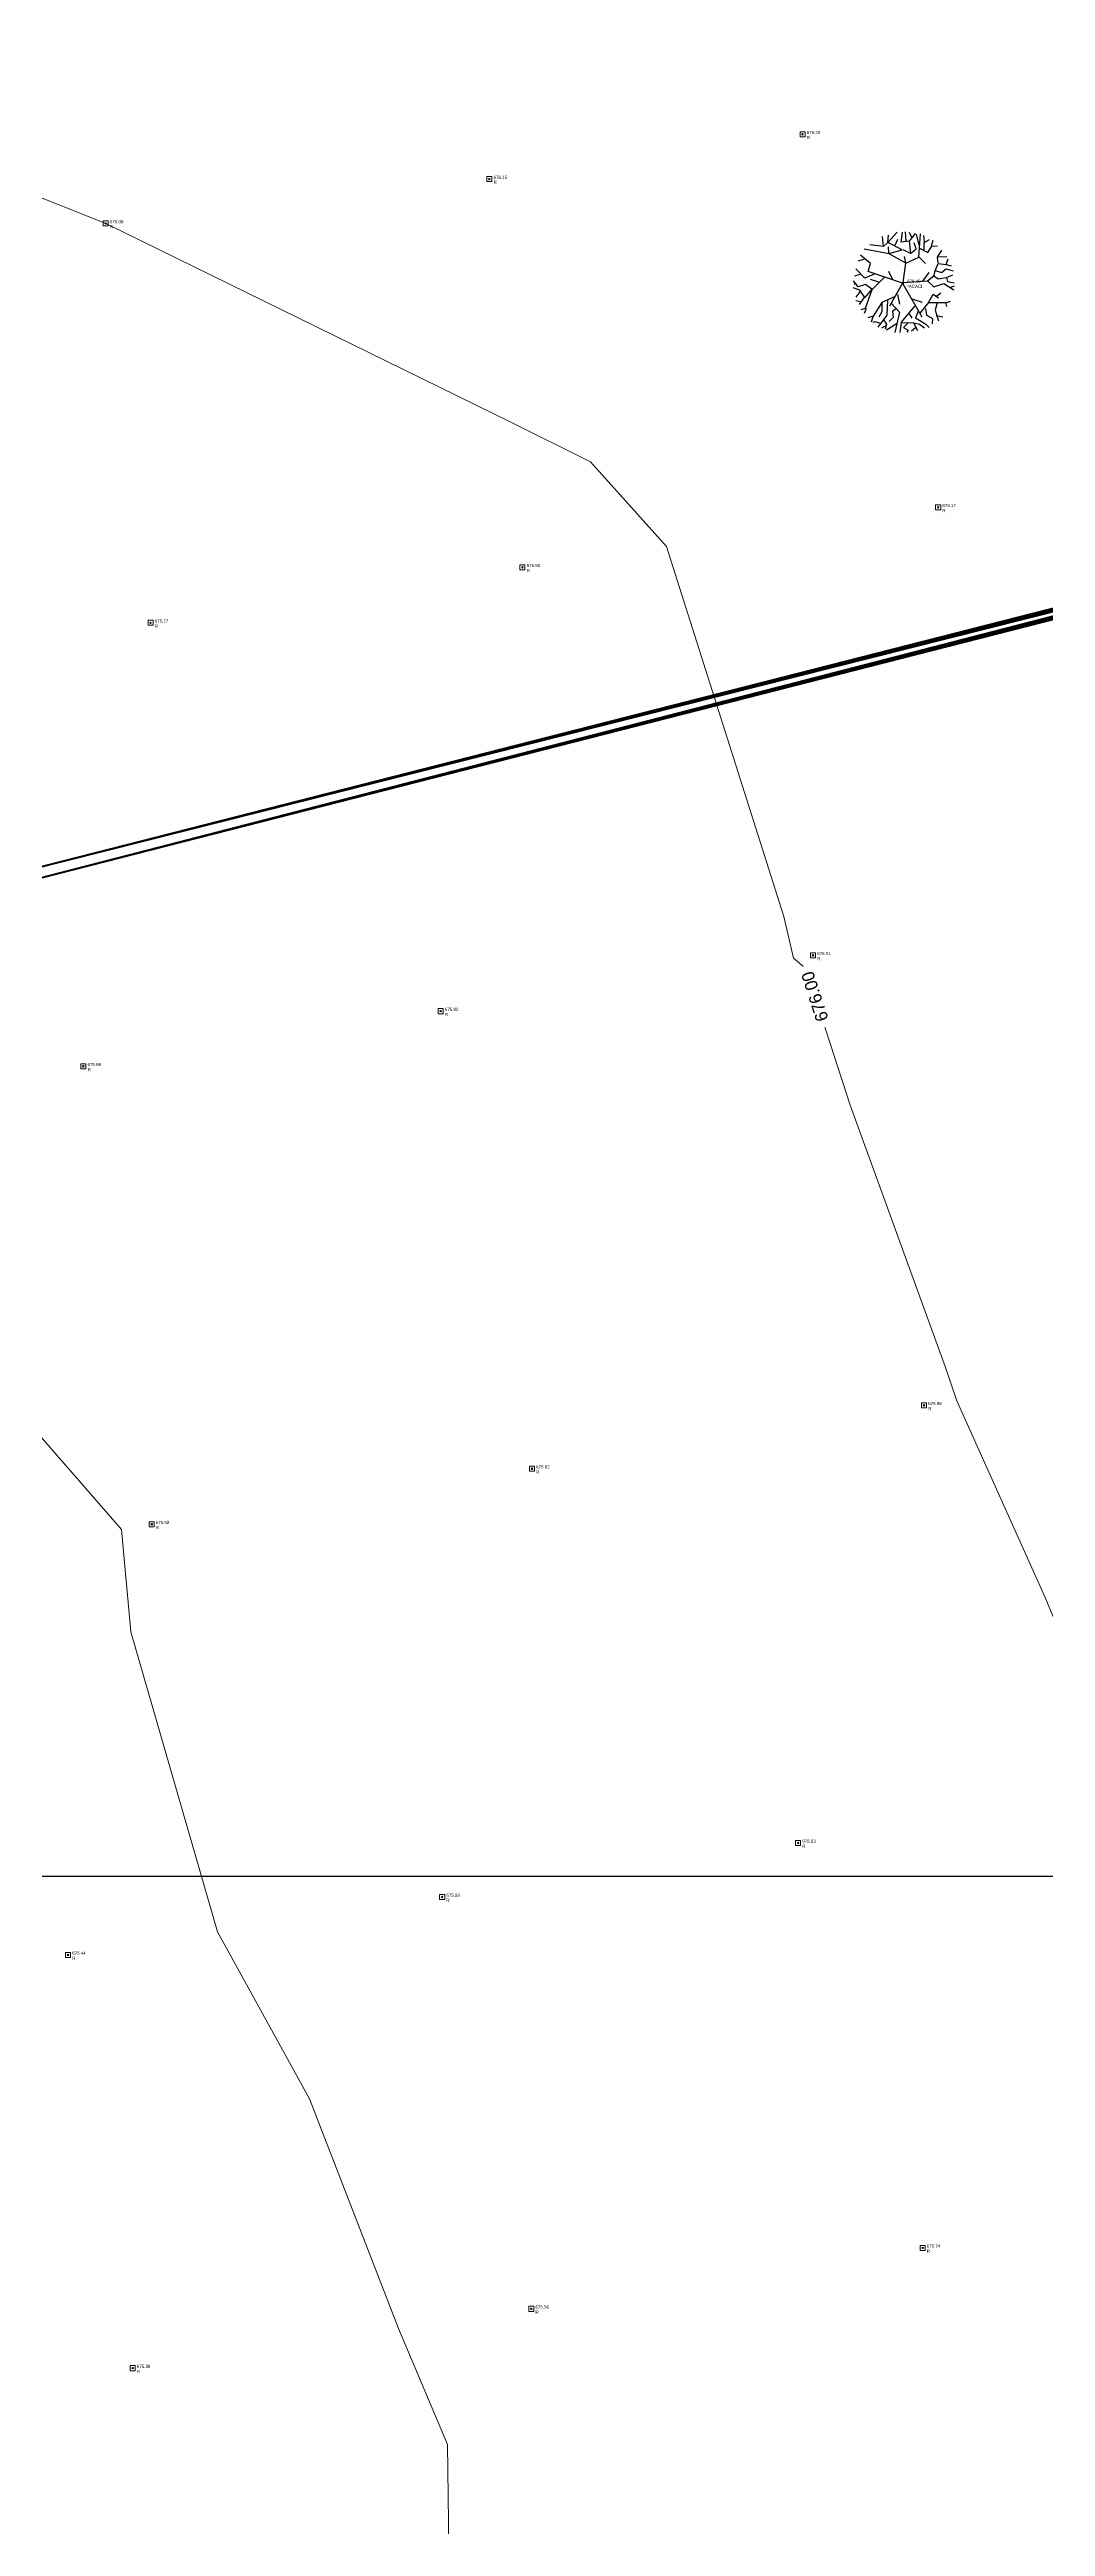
# Model space of a CAD drawing. Extents: x 350769 to 354978, y 6304672 to 6307963.
# Drawn here: x 352350.2 to 352389.9, y 6305474.1 to 6305572.7 of the extents above; entities that cross this region are included whole.
import ezdxf

# ---------------------------------------------------------------- set-up
doc = ezdxf.new("R2010")
doc.units = 0
doc.header["$PDMODE"] = 35
doc.header["$PDSIZE"] = 0.03
for name, pattern in [('4.0 - LO RECABARREN - DESNIVEL NUEVO$0$HIDDEN', [0.375, 0.25, -0.125]), ('CONTINUOS', [0]), ('DASHDOT', [1, 0.5, -0.25, 0, -0.25]), ('DASHED', [19.05, 12.7, -6.35])]:
    doc.linetypes.add(name, pattern=pattern)
doc.layers.get('0').update_dxf_attribs({"linetype": 'CONTINUOUS'})
doc.layers.get('Defpoints').update_dxf_attribs({"linetype": 'CONTINUOUS'})
for name, color, linetype in [('01_Dem Ext_Vereda HC', 1, 'CONTINUOUS'), ('02_Geo ext_Acotamiento', 7, 'CONTINUOUS'), ('03_S2_Pav ext_Borde vereda', 7, 'CONTINUOUS'), ('1-coordenadas', 8, 'CONTINUOUS'), ('C-TINN', 5, 'CONTINUOUS'), ('C-TOPO-MINR', 8, 'CONTINUOUS'), ('V-NODE DIC 2005', 4, 'CONTINUOUS'), ('V-NODE-TEXT DIC 2005', 2, 'CONTINUOUS'), ('Z-ACACI', 253, 'CONTINUOUS')]:
    doc.layers.add(name, color=color, linetype=linetype)
doc.layers.add('0_ASD_LINEA OFICIAL', color=253, linetype='DASHDOT', lineweight=20)
doc.layers.add('0_ASD_TOPOGRAFIA_ELEMENTOS', color=9, linetype='CONTINUOS', lineweight=5, true_color=0xbdbdbd)
doc.styles.add('ROMANS', font='romans.shx', dxfattribs={"width": 0.65})
doc.dimstyles.new('Principal', dxfattribs={"dimscale": 0, "dimtxt": 2, "dimasz": 2, "dimexe": 1, "dimexo": 1, "dimtad": 1, "dimrnd": 0.05, "dimzin": 1, "dimtxsty": 'ROMANS', "dimcen": 2.5, "dimclrt": 2, "dimaunit": 2, "dimadec": 0, "dimazin": 0, "dimtfac": 1, "dimtmove": 0, "dimatfit": 3, "dimfxl": 1, "dimfxlon": 1, "dimarcsym": 0})

# ---------------------------------------------------------------- blocks, each defined once
blk = doc.blocks.new('COORDENADAS')
at = {"layer": '1-coordenadas'}
blk.add_line((20, -700.625), (1420, -700.625), dxfattribs=at)
blk = doc.blocks.new('ACACI')
for p, q in [((-0.621, 1.601), (-0.261, 2.015)), ((-0.094, 1.618), (-0.052, 2.015)), ((0.099, 1.666), (0.072, 2.033)), ((0.321, 1.816), (0.224, 2.015)), ((0.238, 1.666), (0.474, 1.982)), ((-1.299, 0.751), (-1.702, 1.085)), ((-0.566, 1.151), (-1.563, 1.318)), ((-0.8, 1.434), (-1.341, 1.5)), ((-0.8, 1.434), (-0.842, 1.833)), ((-0.621, 1.601), (-0.8, 1.434)), ((-0.621, 1.601), (-0.606, 1.899)), ((-0.052, 1.318), (-0.621, 1.601)), ((-0.579, 1.184), (-0.594, 1.434)), ((-0.579, 1.168), (-0.052, 1.318)), ((0.099, 0.787), (-0.566, 1.151)), ((-0.33, 1.5), (-0.233, 1.734)), ((0.224, 1.666), (-0.094, 1.618)), ((-0.025, 1.335), (0.293, 1.184)), ((0.099, 0.802), (0.045, 1.052)), ((0.099, 0.787), (0.611, 1.035)), ((0.293, 1.184), (0.238, 1.666)), ((0.321, 1.201), (0.502, 1.368)), ((0.502, 1.368), (0.418, 1.601)), ((0.626, 1.517), (0.515, 1.949)), ((0.611, 1.035), (0.668, 1.967)), ((0.611, 1.052), (0.889, 0.787)), ((0.641, 1.401), (0.972, 1.234)), ((0.834, 1.634), (0.805, 1.899)), ((0.82, 1.618), (1.028, 1.75)), ((0.82, 1.335), (0.82, 1.618)), ((0.972, 1.234), (1.125, 1.484)), ((1.111, 1.5), (1.18, 1.717)), ((1.125, 1.484), (1.359, 1.5)), ((1.359, 1.052), (1.526, 1.335)), ((1.388, 0.819), (1.359, 1.052)), ((1.374, 1.067), (1.734, 1.085)), ((1.707, 0.769), (1.789, 0.986)), ((-1.784, -0.179), (-1.965, 0.054)), ((-1.674, 0.319), (-1.937, 0.238)), ((-1.521, 0.17), (-1.881, 0.536)), ((-1.535, 0.918), (-1.811, 0.835)), ((-1.148, 0.337), (-1.521, 0.17)), ((-1.396, 0.436), (-1.299, 0.751)), ((-0.012, -0.012), (-1.396, 0.435)), ((-0.954, 0.021), (-1.299, 0.12)), ((-0.745, 0.203), (-1.23, -0.295)), ((-0.4, 0.12), (-0.566, 0.453)), ((0.015, 0.017), (0.099, 0.787)), ((0.015, 0.017), (0.972, 0.104)), ((0.792, 0.087), (1.041, 0.436)), ((0.972, 0.104), (1.222, 0.304)), ((0.972, 0.104), (1.235, -0.128)), ((1.222, 0.304), (1.277, 0.504)), ((1.222, 0.304), (1.401, 0.188)), ((1.235, -0.128), (1.623, 0.003)), ((1.277, 0.504), (1.388, 0.802)), ((1.277, 0.519), (1.526, 0.436)), ((1.388, 0.802), (1.707, 0.769)), ((1.401, 0.188), (1.734, 0.253)), ((1.526, 0.436), (1.719, 0.587)), ((1.623, 0.003), (2.025, -0.245)), ((1.707, 0.769), (1.915, 0.719)), ((1.719, 0.587), (1.997, 0.519)), ((1.734, 0.253), (1.983, 0.354)), ((1.734, 0.253), (1.776, 0.087)), ((1.776, 0.087), (2.039, 0.038)), ((-1.714, -0.313), (-1.978, -0.229)), ((-1.881, -0.063), (-1.95, -0.095)), ((-1.674, -0.328), (-1.868, -0.594)), ((-1.674, -0.778), (-1.868, -0.745)), ((-1.493, -0.078), (-1.784, -0.179)), ((-1.521, -0.578), (-1.729, -0.877)), ((-1.508, -0.594), (-1.714, -0.313)), ((-1.244, -0.278), (-1.508, -0.594)), ((-1.23, -0.262), (-1.493, -0.078)), ((-1.23, -0.295), (-1.48, -1.043)), ((-0.829, -0.793), (-1.16, -1.342)), ((-0.303, -0.545), (-0.829, -0.793)), ((-0.829, -0.793), (-0.815, -1.16)), ((-0.606, -0.694), (-0.621, -1.293)), ((-0.012, -0.012), (-0.525, -0.927)), ((-0.455, -0.811), (-0.122, -1.16)), ((-0.206, -0.462), (-0.122, -0.844)), ((0.474, -0.91), (-0.04, -1.559)), ((0.003, -0.03), (0.775, -1.336)), ((0.363, -0.629), (0.778, -0.745)), ((0.708, -1.193), (1.041, -0.76)), ((1.028, -0.76), (1.207, -0.429)), ((1.041, -0.76), (1.707, -0.745)), ((1.207, -0.429), (1.429, -0.561)), ((1.374, -0.76), (1.304, -1.061)), ((1.359, -0.495), (1.511, -0.361)), ((1.707, -0.76), (1.9, -0.694)), ((1.707, -0.745), (1.749, -0.91)), ((1.873, -0.146), (2.052, -0.078)), ((-1.48, -1.043), (-1.66, -1.094)), ((-1.451, -1.043), (-1.521, -1.243)), ((-1.16, -1.342), (-1.369, -1.41)), ((-1.175, -1.359), (-1.244, -1.574)), ((-1.091, -1.559), (-1.175, -1.592)), ((-0.842, -1.625), (-1.091, -1.559)), ((-0.621, -1.293), (-0.967, -1.774)), ((-0.815, -1.16), (-0.939, -1.377)), ((-0.676, -1.726), (-0.829, -1.809)), ((-0.745, -1.476), (-0.621, -1.642)), ((-0.621, -1.642), (-0.676, -1.842)), ((-0.206, -1.609), (-0.621, -1.89)), ((-0.372, -1.377), (-0.524, -1.541)), ((-0.261, -1.043), (-0.4, -1.127)), ((-0.4, -1.127), (-0.372, -1.377)), ((-0.122, -1.16), (-0.288, -1.974)), ((-0.04, -1.559), (-0.094, -1.974)), ((-0.025, -1.574), (0.445, -1.574)), ((0.211, -1.609), (0.045, -1.774)), ((0.045, -1.774), (0.238, -1.875)), ((0.238, -1.875), (0.184, -1.958)), ((0.266, -1.225), (0.377, -1.392)), ((0.529, -1.774), (0.377, -1.908)), ((0.445, -1.574), (0.611, -1.875)), ((0.46, -1.574), (0.681, -1.625)), ((0.626, -1.109), (0.529, -1.377)), ((0.529, -1.377), (0.944, -1.625)), ((0.681, -1.625), (0.889, -1.774)), ((0.917, -0.993), (0.959, -1.258)), ((0.944, -1.625), (1.069, -1.759)), ((0.959, -1.258), (1.195, -1.392)), ((1.195, -1.392), (1.195, -1.609)), ((1.304, -1.061), (1.443, -1.476)), ((1.346, -1.276), (1.61, -1.326))]:
    blk.add_line(p, q)
blk = doc.blocks.new('*D1205')
at = {"layer": '02_Geo ext_Acotamiento', "color": 0, "lineweight": -2, "transparency": 16777216}
blk.add_line((352329.209, 6305545.428), (352324.139, 6305545.898), dxfattribs=at)
at = {"layer": '02_Geo ext_Acotamiento', "color": 0, "transparency": 16777216}
blk.add_solid([(352324.154, 6305546.064), (352324.123, 6305545.732), (352323.143, 6305545.99)], dxfattribs=at)
at = {"layer": 'Defpoints', "color": 0, "transparency": 16777216}
for p in [(352323.143, 6305545.99), (352364.602, 6305542.149)]:
    blk.add_point(p, dxfattribs=at)
at = {"layer": '02_Geo ext_Acotamiento', "color": 2, "transparency": 16777216, "insert": (352327.379, 6305546.509), "char_height": 1, "attachment_point": 5, "rotation": 354.70762, "style": 'ROMANS'}
blk.add_mtext('R41,65', dxfattribs=at)
blk = doc.blocks.new('A$C27410629')
at = {"layer": '0_ASD_LINEA OFICIAL', "ltscale": 8, "const_width": 0.5}
blk.add_lwpolyline([(121.508, 771.977), (285.138, 813.722)], close=True, dxfattribs=at)
blk = doc.blocks.new('*D1266')
at = {"layer": '02_Geo ext_Acotamiento', "color": 0, "lineweight": -2, "transparency": 16777216}
blk.add_line((352326.715, 6305538.195), (352321.642, 6305538.628), dxfattribs=at)
at = {"layer": '02_Geo ext_Acotamiento', "color": 0, "transparency": 16777216}
blk.add_solid([(352321.656, 6305538.795), (352321.628, 6305538.462), (352320.646, 6305538.714)], dxfattribs=at)
at = {"layer": 'Defpoints', "color": 0, "transparency": 16777216}
for p in [(352320.646, 6305538.714), (352365.482, 6305534.881)]:
    blk.add_point(p, dxfattribs=at)
at = {"layer": '02_Geo ext_Acotamiento', "color": 2, "transparency": 16777216, "insert": (352324.877, 6305539.263), "char_height": 1, "attachment_point": 5, "rotation": 355.11371, "style": 'ROMANS'}
blk.add_mtext('R45,00', dxfattribs=at)
blk = doc.blocks.new('*U1327')
at = {"color": 0, "linetype": 'ByBlock', "lineweight": -2, "transparency": 16777216}
blk.add_point((0, 0), dxfattribs=at)
blk = doc.blocks.new('*U2630', base_point=(352385.065, 6305485.138))
at = {"layer": 'V-NODE-TEXT DIC 2005', "linetype": 'ByBlock', "char_height": 0.127}
for s, insert, attachment_point in [('675.74', (352385.232, 6305485.209), 4), ('R', (352385.232, 6305485.07), 1)]:
    blk.add_mtext(s, dxfattribs=dict(at, insert=insert, attachment_point=attachment_point))
blk = doc.blocks.new('*U2631', base_point=(352385.065, 6305485.138))
at = {"layer": 'V-NODE-TEXT DIC 2005', "color": 2, "lineweight": -2}
blk.add_blockref('*U2630', (352385.065, 6305485.138), dxfattribs=at)
blk = doc.blocks.new('*U2620', base_point=(352385.119, 6305518.649))
at = {"layer": 'V-NODE-TEXT DIC 2005', "linetype": 'ByBlock', "char_height": 0.127}
for s, insert, attachment_point in [('675.98', (352385.286, 6305518.72), 4), ('R', (352385.286, 6305518.581), 1)]:
    blk.add_mtext(s, dxfattribs=dict(at, insert=insert, attachment_point=attachment_point))
blk = doc.blocks.new('*U2621', base_point=(352385.119, 6305518.649))
at = {"layer": 'V-NODE-TEXT DIC 2005', "color": 2, "lineweight": -2}
blk.add_blockref('*U2620', (352385.119, 6305518.649), dxfattribs=at)
blk = doc.blocks.new('*U2618', base_point=(352369.516, 6305516.127))
at = {"layer": 'V-NODE-TEXT DIC 2005', "linetype": 'ByBlock', "char_height": 0.127}
for s, insert, attachment_point in [('675.62', (352369.683, 6305516.198), 4), ('R', (352369.683, 6305516.059), 1)]:
    blk.add_mtext(s, dxfattribs=dict(at, insert=insert, attachment_point=attachment_point))
blk = doc.blocks.new('*U2619', base_point=(352369.516, 6305516.127))
at = {"layer": 'V-NODE-TEXT DIC 2005', "color": 2, "lineweight": -2}
blk.add_blockref('*U2618', (352369.516, 6305516.127), dxfattribs=at)
blk = doc.blocks.new('*U2614', base_point=(352354.376, 6305513.916))
at = {"layer": 'V-NODE-TEXT DIC 2005', "linetype": 'ByBlock', "char_height": 0.127}
for s, insert, attachment_point in [('675.52', (352354.543, 6305513.987), 4), ('R', (352354.543, 6305513.848), 1)]:
    blk.add_mtext(s, dxfattribs=dict(at, insert=insert, attachment_point=attachment_point))
blk = doc.blocks.new('*U2615', base_point=(352354.376, 6305513.916))
at = {"layer": 'V-NODE-TEXT DIC 2005', "color": 2, "lineweight": -2}
blk.add_blockref('*U2614', (352354.376, 6305513.916), dxfattribs=at)
blk = doc.blocks.new('*U2600', base_point=(352369.489, 6305482.714))
at = {"layer": 'V-NODE-TEXT DIC 2005', "linetype": 'ByBlock', "char_height": 0.127}
for s, insert, attachment_point in [('675.56', (352369.656, 6305482.785), 4), ('R', (352369.656, 6305482.646), 1)]:
    blk.add_mtext(s, dxfattribs=dict(at, insert=insert, attachment_point=attachment_point))
blk = doc.blocks.new('*U2601', base_point=(352369.489, 6305482.714))
at = {"layer": 'V-NODE-TEXT DIC 2005', "color": 2, "lineweight": -2}
blk.add_blockref('*U2600', (352369.489, 6305482.714), dxfattribs=at)
blk = doc.blocks.new('*U2598', base_point=(352380.11, 6305501.24))
at = {"layer": 'V-NODE-TEXT DIC 2005', "linetype": 'ByBlock', "char_height": 0.127}
for s, insert, attachment_point in [('675.83', (352380.277, 6305501.311), 4), ('R', (352380.277, 6305501.172), 1)]:
    blk.add_mtext(s, dxfattribs=dict(at, insert=insert, attachment_point=attachment_point))
blk = doc.blocks.new('*U2599', base_point=(352380.11, 6305501.24))
at = {"layer": 'V-NODE-TEXT DIC 2005', "color": 2, "lineweight": -2}
blk.add_blockref('*U2598', (352380.11, 6305501.24), dxfattribs=at)
blk = doc.blocks.new('*U2596', base_point=(352353.623, 6305480.353))
at = {"layer": 'V-NODE-TEXT DIC 2005', "linetype": 'ByBlock', "char_height": 0.127}
for s, insert, attachment_point in [('675.38', (352353.79, 6305480.424), 4), ('R', (352353.79, 6305480.285), 1)]:
    blk.add_mtext(s, dxfattribs=dict(at, insert=insert, attachment_point=attachment_point))
blk = doc.blocks.new('*U2597', base_point=(352353.623, 6305480.353))
at = {"layer": 'V-NODE-TEXT DIC 2005', "color": 2, "lineweight": -2}
blk.add_blockref('*U2596', (352353.623, 6305480.353), dxfattribs=at)
blk = doc.blocks.new('*U2586', base_point=(352351.049, 6305496.787))
at = {"layer": 'V-NODE-TEXT DIC 2005', "linetype": 'ByBlock', "char_height": 0.127}
for s, insert, attachment_point in [('675.44', (352351.216, 6305496.858), 4), ('R', (352351.216, 6305496.719), 1)]:
    blk.add_mtext(s, dxfattribs=dict(at, insert=insert, attachment_point=attachment_point))
blk = doc.blocks.new('*U2587', base_point=(352351.049, 6305496.787))
at = {"layer": 'V-NODE-TEXT DIC 2005', "color": 2, "lineweight": -2}
blk.add_blockref('*U2586', (352351.049, 6305496.787), dxfattribs=at)
blk = doc.blocks.new('*U2584', base_point=(352365.941, 6305499.091))
at = {"layer": 'V-NODE-TEXT DIC 2005', "linetype": 'ByBlock', "char_height": 0.127}
for s, insert, attachment_point in [('675.59', (352366.108, 6305499.162), 4), ('R', (352366.108, 6305499.023), 1)]:
    blk.add_mtext(s, dxfattribs=dict(at, insert=insert, attachment_point=attachment_point))
blk = doc.blocks.new('*U2585', base_point=(352365.941, 6305499.091))
at = {"layer": 'V-NODE-TEXT DIC 2005', "color": 2, "lineweight": -2}
blk.add_blockref('*U2584', (352365.941, 6305499.091), dxfattribs=at)
blk = doc.blocks.new('*U2572', base_point=(352365.882, 6305534.322))
at = {"layer": 'V-NODE-TEXT DIC 2005', "linetype": 'ByBlock', "char_height": 0.127}
for s, insert, attachment_point in [('675.82', (352366.049, 6305534.393), 4), ('R', (352366.049, 6305534.254), 1)]:
    blk.add_mtext(s, dxfattribs=dict(at, insert=insert, attachment_point=attachment_point))
blk = doc.blocks.new('*U2573', base_point=(352365.882, 6305534.322))
at = {"layer": 'V-NODE-TEXT DIC 2005', "color": 2, "lineweight": -2}
blk.add_blockref('*U2572', (352365.882, 6305534.322), dxfattribs=at)
blk = doc.blocks.new('*U2442', base_point=(352351.658, 6305532.127))
at = {"layer": 'V-NODE-TEXT DIC 2005', "linetype": 'ByBlock', "char_height": 0.127}
for s, insert, attachment_point in [('675.69', (352351.825, 6305532.198), 4), ('R', (352351.825, 6305532.059), 1)]:
    blk.add_mtext(s, dxfattribs=dict(at, insert=insert, attachment_point=attachment_point))
blk = doc.blocks.new('*U2443', base_point=(352351.658, 6305532.127))
at = {"layer": 'V-NODE-TEXT DIC 2005', "color": 2, "lineweight": -2}
blk.add_blockref('*U2442', (352351.658, 6305532.127), dxfattribs=at)
blk = doc.blocks.new('*U2438', base_point=(352380.701, 6305536.545))
at = {"layer": 'V-NODE-TEXT DIC 2005', "linetype": 'ByBlock', "char_height": 0.127}
for s, insert, attachment_point in [('676.01', (352380.868, 6305536.616), 4), ('R', (352380.868, 6305536.477), 1)]:
    blk.add_mtext(s, dxfattribs=dict(at, insert=insert, attachment_point=attachment_point))
blk = doc.blocks.new('*U2439', base_point=(352380.701, 6305536.545))
at = {"layer": 'V-NODE-TEXT DIC 2005', "color": 2, "lineweight": -2}
blk.add_blockref('*U2438', (352380.701, 6305536.545), dxfattribs=at)
blk = doc.blocks.new('*U2340', base_point=(352380.28, 6305569.198))
at = {"layer": 'V-NODE-TEXT DIC 2005', "linetype": 'ByBlock', "char_height": 0.127}
for s, insert, attachment_point in [('676.28', (352380.447, 6305569.269), 4), ('R', (352380.447, 6305569.13), 1)]:
    blk.add_mtext(s, dxfattribs=dict(at, insert=insert, attachment_point=attachment_point))
blk = doc.blocks.new('*U2341', base_point=(352380.28, 6305569.198))
at = {"layer": 'V-NODE-TEXT DIC 2005', "color": 2, "lineweight": -2}
blk.add_blockref('*U2340', (352380.28, 6305569.198), dxfattribs=at)
blk = doc.blocks.new('*U2330', base_point=(352367.816, 6305567.414))
at = {"layer": 'V-NODE-TEXT DIC 2005', "linetype": 'ByBlock', "char_height": 0.127}
for s, insert, attachment_point in [('676.15', (352367.983, 6305567.485), 4), ('R', (352367.983, 6305567.346), 1)]:
    blk.add_mtext(s, dxfattribs=dict(at, insert=insert, attachment_point=attachment_point))
blk = doc.blocks.new('*U2331', base_point=(352367.816, 6305567.414))
at = {"layer": 'V-NODE-TEXT DIC 2005', "color": 2, "lineweight": -2}
blk.add_blockref('*U2330', (352367.816, 6305567.414), dxfattribs=at)
blk = doc.blocks.new('*U2312', base_point=(352352.546, 6305565.65))
at = {"layer": 'V-NODE-TEXT DIC 2005', "linetype": 'ByBlock', "char_height": 0.127}
for s, insert, attachment_point in [('676.00', (352352.713, 6305565.721), 4), ('R', (352352.713, 6305565.582), 1)]:
    blk.add_mtext(s, dxfattribs=dict(at, insert=insert, attachment_point=attachment_point))
blk = doc.blocks.new('*U2313', base_point=(352352.546, 6305565.65))
at = {"layer": 'V-NODE-TEXT DIC 2005', "color": 2, "lineweight": -2}
blk.add_blockref('*U2312', (352352.546, 6305565.65), dxfattribs=at)
blk = doc.blocks.new('*U2288', base_point=(352385.681, 6305554.362))
at = {"layer": 'V-NODE-TEXT DIC 2005', "linetype": 'ByBlock', "char_height": 0.127}
for s, insert, attachment_point in [('676.17', (352385.848, 6305554.433), 4), ('R', (352385.848, 6305554.294), 1)]:
    blk.add_mtext(s, dxfattribs=dict(at, insert=insert, attachment_point=attachment_point))
blk = doc.blocks.new('*U2289', base_point=(352385.681, 6305554.362))
at = {"layer": 'V-NODE-TEXT DIC 2005', "color": 2, "lineweight": -2}
blk.add_blockref('*U2288', (352385.681, 6305554.362), dxfattribs=at)
blk = doc.blocks.new('*U2286', base_point=(352369.135, 6305551.975))
at = {"layer": 'V-NODE-TEXT DIC 2005', "linetype": 'ByBlock', "char_height": 0.127}
for s, insert, attachment_point in [('675.91', (352369.302, 6305552.046), 4), ('R', (352369.302, 6305551.907), 1)]:
    blk.add_mtext(s, dxfattribs=dict(at, insert=insert, attachment_point=attachment_point))
blk = doc.blocks.new('*U2287', base_point=(352369.135, 6305551.975))
at = {"layer": 'V-NODE-TEXT DIC 2005', "color": 2, "lineweight": -2}
blk.add_blockref('*U2286', (352369.135, 6305551.975), dxfattribs=at)
blk = doc.blocks.new('*U2284', base_point=(352354.33, 6305549.767))
at = {"layer": 'V-NODE-TEXT DIC 2005', "linetype": 'ByBlock', "char_height": 0.127}
for s, insert, attachment_point in [('675.77', (352354.497, 6305549.838), 4), ('R', (352354.497, 6305549.699), 1)]:
    blk.add_mtext(s, dxfattribs=dict(at, insert=insert, attachment_point=attachment_point))
blk = doc.blocks.new('*U2285', base_point=(352354.33, 6305549.767))
at = {"layer": 'V-NODE-TEXT DIC 2005', "color": 2, "lineweight": -2}
blk.add_blockref('*U2284', (352354.33, 6305549.767), dxfattribs=at)
blk = doc.blocks.new('*U1758', base_point=(352384.277, 6305563.283))
at = {"layer": 'V-NODE-TEXT DIC 2005', "linetype": 'ByBlock', "char_height": 0.127}
for s, insert, attachment_point in [('*ACACI', (352384.444, 6305563.215), 1), ('676.49', (352384.444, 6305563.354), 4)]:
    blk.add_mtext(s, dxfattribs=dict(at, insert=insert, attachment_point=attachment_point))
blk = doc.blocks.new('*U1759', base_point=(352384.277, 6305563.283))
at = {"layer": 'V-NODE-TEXT DIC 2005', "color": 2, "lineweight": -2}
blk.add_blockref('*U1758', (352384.277, 6305563.283), dxfattribs=at)
blk = doc.blocks.new('TOPOGRAFIA')
at = {"layer": '1-coordenadas', "color": 9, "linetype": '4.0 - LO RECABARREN - DESNIVEL NUEVO$0$HIDDEN', "lineweight": 0, "ltscale": 50, "true_color": 0xbdbdbd}
blk.add_line((390200, 6302500), (390900, 6302500), dxfattribs=at)
at = {"layer": 'C-TINN', "color": 9, "linetype": 'Continuous', "lineweight": 0, "true_color": 0xbdbdbd}
for points, elevation in [([(390380.122, 6302569.179), (390380.122, 6302569.379), (390380.322, 6302569.379), (390380.322, 6302569.179), (390380.122, 6302569.179)], 676.28), ([(390367.657, 6302567.397), (390367.657, 6302567.597), (390367.857, 6302567.597), (390367.857, 6302567.397), (390367.657, 6302567.397)], 676.15), ([(390352.387, 6302565.634), (390352.387, 6302565.834), (390352.587, 6302565.834), (390352.587, 6302565.634), (390352.387, 6302565.634)], 676), ([(390385.521, 6302554.343), (390385.521, 6302554.543), (390385.721, 6302554.543), (390385.721, 6302554.343), (390385.521, 6302554.343)], 676.17), ([(390368.975, 6302551.958), (390368.975, 6302552.158), (390369.175, 6302552.158), (390369.175, 6302551.958), (390368.975, 6302551.958)], 675.91), ([(390354.17, 6302549.751), (390354.17, 6302549.951), (390354.37, 6302549.951), (390354.37, 6302549.751), (390354.17, 6302549.751)], 675.77), ([(390380.54, 6302536.527), (390380.54, 6302536.727), (390380.74, 6302536.727), (390380.74, 6302536.527), (390380.54, 6302536.527)], 676.01), ([(390365.721, 6302534.305), (390365.721, 6302534.505), (390365.921, 6302534.505), (390365.921, 6302534.305), (390365.721, 6302534.305)], 675.82), ([(390351.498, 6302532.11), (390351.498, 6302532.31), (390351.698, 6302532.31), (390351.698, 6302532.11), (390351.498, 6302532.11)], 675.69), ([(390384.958, 6302518.631), (390384.958, 6302518.831), (390385.158, 6302518.831), (390385.158, 6302518.631), (390384.958, 6302518.631)], 675.98), ([(390369.354, 6302516.109), (390369.354, 6302516.309), (390369.554, 6302516.309), (390369.554, 6302516.109), (390369.354, 6302516.109)], 675.62), ([(390354.214, 6302513.899), (390354.214, 6302514.099), (390354.414, 6302514.099), (390354.414, 6302513.899), (390354.214, 6302513.899)], 675.52), ([(390379.948, 6302501.221), (390379.948, 6302501.421), (390380.148, 6302501.421), (390380.148, 6302501.221), (390379.948, 6302501.221)], 675.83), ([(390365.778, 6302499.073), (390365.778, 6302499.273), (390365.978, 6302499.273), (390365.978, 6302499.073), (390365.778, 6302499.073)], 675.59), ([(390350.885, 6302496.771), (390350.885, 6302496.971), (390351.085, 6302496.971), (390351.085, 6302496.771), (390350.885, 6302496.771)], 675.44), ([(390384.901, 6302485.12), (390384.901, 6302485.32), (390385.101, 6302485.32), (390385.101, 6302485.12), (390384.901, 6302485.12)], 675.74), ([(390369.325, 6302482.696), (390369.325, 6302482.896), (390369.525, 6302482.896), (390369.525, 6302482.696), (390369.325, 6302482.696)], 675.56), ([(390353.459, 6302480.336), (390353.459, 6302480.536), (390353.659, 6302480.536), (390353.659, 6302480.336), (390353.459, 6302480.336)], 675.38)]:
    blk.add_lwpolyline(points, dxfattribs=dict(at, elevation=elevation))
for p in [(390380.222, 6302569.279, 676.28), (390367.757, 6302567.497, 676.15), (390352.487, 6302565.734, 676), (390385.621, 6302554.443, 676.17), (390369.075, 6302552.058, 675.91), (390354.27, 6302549.851, 675.77), (390380.64, 6302536.627, 676.01), (390365.821, 6302534.405, 675.82), (390351.598, 6302532.21, 675.69), (390385.058, 6302518.731, 675.98), (390369.454, 6302516.209, 675.62), (390354.314, 6302513.999, 675.52), (390380.048, 6302501.321, 675.83), (390365.878, 6302499.173, 675.59), (390350.985, 6302496.871, 675.44), (390385.001, 6302485.22, 675.74), (390369.425, 6302482.796, 675.56), (390353.559, 6302480.436, 675.38)]:
    blk.add_point(p, dxfattribs=at)
at = {"layer": 'C-TOPO-MINR', "color": 9, "linetype": 'Continuous', "lineweight": 0, "true_color": 0xbdbdbd}
for points, elevation in [([(390330.399, 6302576.578), (390338.162, 6302571.428), (390352.487, 6302565.734), (390368.581, 6302557.847), (390371.786, 6302556.247), (390374.802, 6302552.884), (390379.484, 6302538.17), (390379.86, 6302536.51), (390380.354, 6302536.104), (390382.113, 6302530.662), (390385.903, 6302520.273), (390386.367, 6302518.911), (390389.875, 6302511.09), (390393.151, 6302503.226)], 676), ([(390345.998, 6302521.944), (390353.108, 6302513.796), (390353.482, 6302509.717), (390356.942, 6302497.792), (390360.598, 6302491.143), (390364.136, 6302482.01), (390366.091, 6302477.401), (390366.216, 6302468.141)], 675.5)]:
    blk.add_lwpolyline(points, dxfattribs=dict(at, elevation=elevation))
at = {"layer": 'V-NODE DIC 2005', "color": 9, "lineweight": 0, "true_color": 0xbdbdbd, "rotation": 359.9963883938062}
for p in [(390380.222, 6302569.28), (390367.758, 6302567.497), (390352.487, 6302565.734), (390384.218, 6302563.365), (390385.622, 6302554.444), (390369.076, 6302552.058), (390354.27, 6302549.851), (390380.641, 6302536.627), (390365.821, 6302534.405), (390351.597, 6302532.211), (390385.057, 6302518.731), (390369.454, 6302516.21), (390354.314, 6302514), (390380.047, 6302501.322), (390365.878, 6302499.174), (390350.986, 6302496.871), (390385.001, 6302485.22), (390369.425, 6302482.797), (390353.559, 6302480.437)]:
    blk.add_blockref('*U1327', p, dxfattribs=at)
at = {"layer": 'V-NODE-TEXT DIC 2005', "color": 9, "lineweight": 0, "true_color": 0xbdbdbd, "rotation": 359.9963883938062}
for name, p in [('*U2341', (390380.222, 6302569.28)), ('*U2331', (390367.758, 6302567.497)), ('*U2313', (390352.487, 6302565.734)), ('*U1759', (390384.218, 6302563.365)), ('*U2289', (390385.622, 6302554.444)), ('*U2287', (390369.076, 6302552.058)), ('*U2285', (390354.27, 6302549.851)), ('*U2439', (390380.641, 6302536.627)), ('*U2573', (390365.821, 6302534.405)), ('*U2443', (390351.597, 6302532.211)), ('*U2621', (390385.057, 6302518.731)), ('*U2619', (390369.454, 6302516.21)), ('*U2615', (390354.314, 6302514)), ('*U2599', (390380.047, 6302501.322)), ('*U2585', (390365.878, 6302499.174)), ('*U2587', (390350.986, 6302496.871)), ('*U2631', (390385.001, 6302485.22)), ('*U2601', (390369.425, 6302482.797)), ('*U2597', (390353.559, 6302480.437))]:
    blk.add_blockref(name, p, dxfattribs=at)
at = {"layer": 'Z-ACACI', "color": 9, "lineweight": 0, "true_color": 0xbdbdbd, "rotation": 359.090101839884}
blk.add_blockref('ACACI', (390384.218, 6302563.365), dxfattribs=at)
at = {"layer": 'C-TOPO-MINR', "color": 9, "linetype": 'Continuous', "lineweight": 0, "true_color": 0xbdbdbd, "insert": (390380.714, 6302534.988, 676), "char_height": 0.5, "width": 2.50095, "attachment_point": 5, "rotation": 107.9152, "bg_fill": 3, "box_fill_scale": 1.0635, "bg_fill_color": 9, "bg_fill_true_color": 13158600, "bg_fill_transparency": 0}
blk.add_mtext('676.00', dxfattribs=at)

msp = doc.modelspace()

# ---------------------------------------------------------------- hatches: boundary and pattern name
at = {"layer": '01_Dem Ext_Vereda HC'}
h = msp.add_hatch(dxfattribs=at)
h.set_pattern_fill('ANSI37', color=256, scale=0.1, style=0)
h.set_pattern_definition([(45, (-2097.35618, 416.16158), (-0.224506403027, 0.224506403027), []), (135, (-2097.35618, 416.16158), (-0.224506403027, -0.224506403027), [])])
edge = h.paths.add_edge_path()
edge.add_line((352324.627, 6305354.218), (352323.754, 6305365.377))
edge.add_line((352323.754, 6305365.377), (352321.959, 6305388.288))
edge.add_line((352321.959, 6305388.288), (352321.02, 6305399.736))
edge.add_line((352321.02, 6305399.736), (352319.726, 6305417.01))
edge.add_line((352319.726, 6305417.01), (352318.809, 6305429.361))
edge.add_line((352318.809, 6305429.361), (352318.579, 6305432.41))
edge.add_line((352318.579, 6305432.41), (352318.544, 6305432.787))
edge.add_line((352318.544, 6305432.787), (352317.602, 6305444.365))
edge.add_line((352317.602, 6305444.365), (352316.948, 6305453.401))
edge.add_line((352316.948, 6305453.401), (352316.376, 6305460.379))
edge.add_line((352316.376, 6305460.379), (352316.193, 6305463.171))
edge.add_line((352316.193, 6305463.171), (352315.828, 6305467.828))
edge.add_line((352315.828, 6305467.828), (352315.133, 6305476.71))
edge.add_line((352315.133, 6305476.71), (352314.4, 6305486.47))
edge.add_line((352314.4, 6305486.47), (352313.705, 6305495.145))
edge.add_line((352313.705, 6305495.145), (352312.752, 6305507.986))
edge.add_line((352312.752, 6305507.986), (352311.923, 6305518.751))
edge.add_line((352311.923, 6305518.751), (352311.347, 6305530.829))
edge.add_line((352311.347, 6305530.829), (352311.42, 6305536.178))
edge.add_line((352311.42, 6305536.178), (352311.048, 6305538.191))
edge.add_line((352311.048, 6305538.191), (352311.428, 6305540.601))
edge.add_line((352311.428, 6305540.601), (352312.871, 6305541.961))
edge.add_line((352312.871, 6305541.961), (352312.319, 6305548.007))
edge.add_line((352312.319, 6305548.007), (352310.491, 6305552.125))
edge.add_line((352310.491, 6305552.125), (352309.857, 6305554.8))
edge.add_line((352309.857, 6305554.8), (352308.842, 6305562.043))
edge.add_line((352308.842, 6305562.043), (352307.841, 6305562.78))
edge.add_line((352307.841, 6305562.78), (352306.935, 6305569.138))
edge.add_line((352306.935, 6305569.138), (352305.323, 6305578.158))
edge.add_line((352305.323, 6305578.158), (352304.355, 6305583.787))
edge.add_line((352304.355, 6305583.787), (352303.27, 6305583.73))
edge.add_line((352303.27, 6305583.73), (352303.301, 6305583.5))
edge.add_line((352303.301, 6305583.5), (352304.551, 6305576.329))
edge.add_line((352304.551, 6305576.329), (352306.013, 6305568.087))
edge.add_line((352306.013, 6305568.087), (352306.865, 6305561.916))
edge.add_line((352306.865, 6305561.916), (352307.715, 6305555.323))
edge.add_line((352307.715, 6305555.323), (352308.833, 6305550.64))
edge.add_line((352308.833, 6305550.64), (352310.885, 6305546.636))
edge.add_line((352310.885, 6305546.636), (352311.412, 6305543.877))
edge.add_line((352311.412, 6305543.877), (352310.03, 6305538.728))
edge.add_line((352310.03, 6305538.728), (352309.48, 6305534.304))
edge.add_line((352309.48, 6305534.304), (352309.412, 6305528.202))
edge.add_line((352309.412, 6305528.202), (352309.96, 6305517.592))
edge.add_line((352309.96, 6305517.592), (352310.732, 6305507.799))
edge.add_line((352310.732, 6305507.799), (352311.589, 6305496.735))
edge.add_line((352311.589, 6305496.735), (352312.41, 6305486.12))
edge.add_line((352312.41, 6305486.12), (352313.174, 6305476.772))
edge.add_line((352313.174, 6305476.772), (352313.971, 6305466.098))
edge.add_line((352313.971, 6305466.098), (352314.686, 6305456.478))
edge.add_line((352314.686, 6305456.478), (352315.58, 6305445.045))
edge.add_line((352315.58, 6305445.045), (352316.397, 6305434.297))
edge.add_line((352316.397, 6305434.297), (352317.197, 6305423.905))
edge.add_line((352317.197, 6305423.905), (352317.959, 6305413.912))
edge.add_line((352317.959, 6305413.912), (352318.734, 6305404.133))
edge.add_line((352318.734, 6305404.133), (352319.319, 6305396.328))
edge.add_line((352319.319, 6305396.328), (352320.065, 6305387.254))
edge.add_line((352320.065, 6305387.254), (352320.856, 6305376.522))
edge.add_line((352320.856, 6305376.522), (352321.696, 6305366.337))
edge.add_line((352321.696, 6305366.337), (352322.335, 6305357.95))
edge.add_line((352322.335, 6305357.95), (352322.753, 6305354.269))
edge.add_line((352322.753, 6305354.269), (352323.012, 6305353.793))
edge.add_arc((352326.605, 6305355.064), 3.811, 199.48064, 277.28722)
edge.add_line((352327.088, 6305351.284), (352327.151, 6305351.782))
edge.add_line((352327.151, 6305351.782), (352335.905, 6305354.569))
edge.add_line((352335.905, 6305354.569), (352346.027, 6305357.94))
edge.add_line((352346.027, 6305357.94), (352352.723, 6305360.445))
edge.add_line((352352.723, 6305360.445), (352352.409, 6305361.283))
edge.add_line((352352.409, 6305361.283), (352346.378, 6305359.048))
edge.add_line((352346.378, 6305359.048), (352335.653, 6305355.47))
edge.add_line((352335.653, 6305355.47), (352326.867, 6305352.673))
edge.add_line((352326.867, 6305352.673), (352325.65, 6305353.072))
edge.add_line((352325.65, 6305353.072), (352324.627, 6305354.218))

# ---------------------------------------------------------------- block references
at = {"color": 252, "linetype": 'DASHED'}
msp.add_blockref('COORDENADAS', (352180, 6306200.625), dxfattribs=at)
at = {"layer": '03_S2_Pav ext_Borde vereda', "linetype": 'Continuous'}
msp.add_blockref('A$C27410629', (352203.962, 6304761.714), dxfattribs=at)
at = {"layer": 'Z-ACACI', "rotation": 359.090101839884}
msp.add_blockref('ACACI', (352384.218, 6305563.365), dxfattribs=at)

# ---------------------------------------------------------------- dimensions: what is measured, and where the dimension line sits
at = {"layer": '02_Geo ext_Acotamiento'}
for center, mpoint, picture, middle in [((352364.602, 6305542.149), (352323.143, 6305545.99), '*D1205', (352327.295, 6305545.605)), ((352365.482, 6305534.881), (352320.646, 6305538.714), '*D1266', (352324.8, 6305538.358))]:
    dim = msp.add_radius_dim(center=center, mpoint=mpoint, dimstyle='Principal', override={"dimscale": 0, "dimaunit": 0, "dimfxl": 0.22, "dimarcsym": 1}, dxfattribs=at)
    dim.commit()
    dim.dimension.update_dxf_attribs({"geometry": picture, "text_midpoint": middle, "dimtype": 164})

# ---------------------------------------------------------------- next in the draw order: block references
at = {"layer": '0_ASD_TOPOGRAFIA_ELEMENTOS', "color": 30, "true_color": 0xf26507}
msp.add_blockref('TOPOGRAFIA', (-38000, 3000), dxfattribs=at)

doc.saveas('drawing.dxf')
